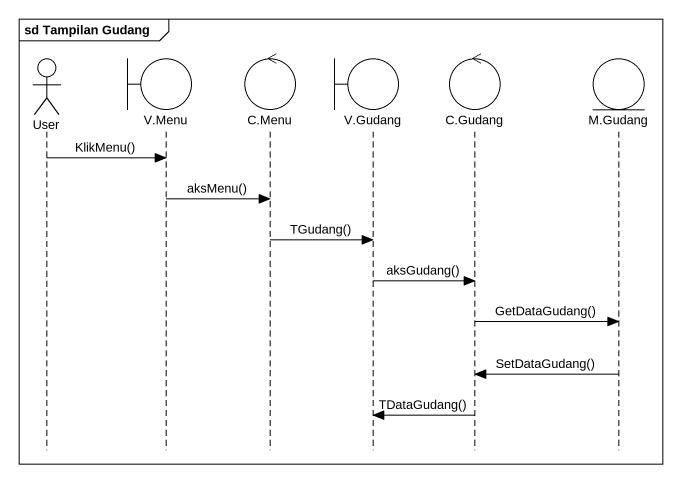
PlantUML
@startuml
mainframe sd Tampilan Gudang
hide footbox
actor User
boundary "V.Menu" as V_Menu
control "C.Menu" as C_Menu
boundary "V.Gudang" as V_Gudang
control "C.Gudang" as C_Gudang
entity "M.Gudang" as M_Gudang

User -> V_Menu : KlikMenu()
V_Menu -> C_Menu : aksMenu()
C_Menu -> V_Gudang : TGudang()
V_Gudang -> C_Gudang : aksGudang()
C_Gudang -> M_Gudang : GetDataGudang()
M_Gudang -> C_Gudang : SetDataGudang()
C_Gudang -> V_Gudang : TDataGudang()
@enduml
